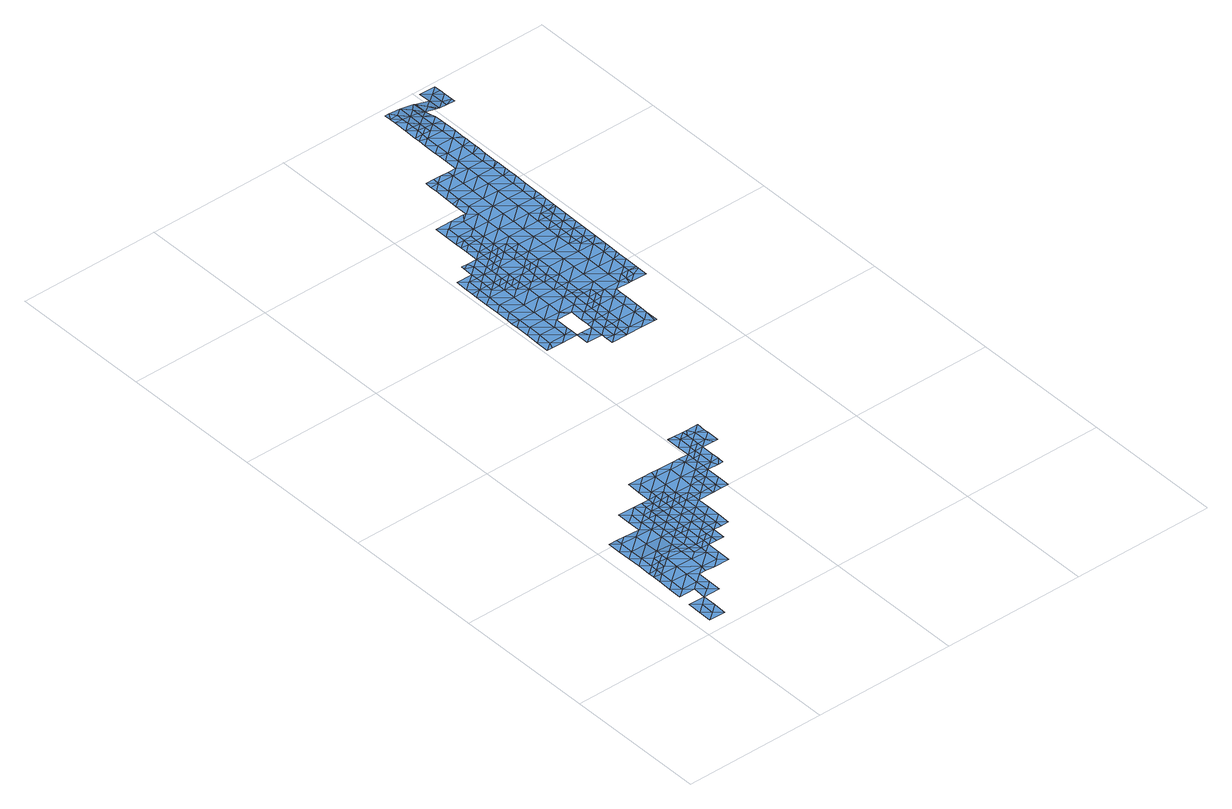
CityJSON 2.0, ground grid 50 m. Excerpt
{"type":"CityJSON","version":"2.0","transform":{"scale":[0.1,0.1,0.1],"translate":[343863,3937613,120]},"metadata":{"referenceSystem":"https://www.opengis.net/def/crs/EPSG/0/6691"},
"CityObjects":{
"waterbody1":{"type":"WaterBody","attributes":{"name":"6","class":"1140","function":"1","WaterBodyRiverFloodingRiskAttribute.description":"3","WaterBodyRiverFloodingRiskAttribute.rankOrg":"1","WaterBodyRiverFloodingRiskAttribute.adminType":"2","WaterBodyRiverFloodingRiskAttribute.scale":"L1"},"geometry":[{"type":"MultiSurface","lod":"1","boundaries":[[[0,1,2]],[[3,4,0]],[[1,5,2]],[[3,0,2]],[[2,6,3]],[[5,6,2]],[[3,7,4]],[[7,3,6]]]}]},
"waterbody2":{"type":"WaterBody","attributes":{"name":"6","class":"1140","function":"1","WaterBodyRiverFloodingRiskAttribute.description":"3","WaterBodyRiverFloodingRiskAttribute.rankOrg":"1","WaterBodyRiverFloodingRiskAttribute.adminType":"2","WaterBodyRiverFloodingRiskAttribute.scale":"L1"},"geometry":[{"type":"MultiSurface","lod":"1","boundaries":[[[8,9,10]],[[11,12,13]],[[14,15,9]],[[16,17,18]],[[19,20,21]],[[20,19,22]],[[22,19,23]],[[24,25,26]],[[23,24,27]],[[13,28,29]],[[11,13,29]],[[30,28,17]],[[31,32,22]],[[33,34,35]],[[25,36,26]],[[35,37,38]],[[24,26,27]],[[22,23,27]],[[32,20,22]],[[16,32,30]],[[39,31,40]],[[29,28,30]],[[41,11,29]],[[42,41,8]],[[40,31,38]],[[40,43,44]],[[33,7,45]],[[45,34,33]],[[35,34,37]],[[40,38,37]],[[40,37,43]],[[8,10,42]],[[14,9,8]],[[36,7,33]],[[35,36,33]],[[35,26,36]],[[38,26,35]],[[38,27,26]],[[31,27,38]],[[31,22,27]],[[17,16,30]],[[31,30,32]],[[39,30,31]],[[30,39,29]],[[39,41,29]],[[39,8,41]],[[40,8,39]],[[40,14,8]],[[44,14,40]],[[15,14,44]]]}]},
"waterbody3":{"type":"WaterBody","attributes":{"name":"6","class":"1140","function":"1","WaterBodyRiverFloodingRiskAttribute.description":"3","WaterBodyRiverFloodingRiskAttribute.rankOrg":"2","WaterBodyRiverFloodingRiskAttribute.adminType":"2","WaterBodyRiverFloodingRiskAttribute.scale":"L1"},"geometry":[{"type":"MultiSurface","lod":"1","boundaries":[[[13,46,28]],[[47,48,49]],[[48,47,50]],[[48,50,51]],[[13,12,46]],[[41,42,11]],[[42,10,52]],[[53,54,55]],[[54,56,55]],[[55,56,57]],[[51,50,58]],[[59,58,50]],[[59,46,58]],[[28,46,59]],[[32,16,20]],[[60,53,55]],[[42,52,61]],[[11,42,61]],[[62,49,63]],[[64,65,66]],[[20,16,67]],[[16,18,67]],[[17,59,18]],[[18,59,68]],[[67,18,68]],[[69,67,68]],[[67,69,21]],[[20,67,21]],[[11,61,12]],[[12,70,46]],[[17,28,59]],[[55,71,60]],[[55,72,71]],[[73,71,72]],[[72,74,73]],[[75,76,77]],[[66,76,75]],[[66,65,76]],[[46,70,58]],[[68,59,50]],[[64,78,65]],[[78,64,79]],[[80,81,51]],[[82,80,58]],[[80,51,58]],[[51,83,48]],[[58,70,82]],[[84,70,85]],[[12,85,70]],[[61,85,12]],[[61,60,85]],[[52,60,61]],[[60,71,85]],[[86,78,87]],[[88,49,48]],[[68,50,47]],[[89,75,77]],[[90,66,75]],[[86,76,65]],[[78,86,65]],[[91,92,79]],[[93,66,90]],[[94,93,90]],[[75,89,90]],[[83,88,48]],[[63,49,88]],[[89,83,90]],[[51,90,83]],[[51,94,90]],[[81,94,51]],[[71,84,85]],[[95,74,96]],[[96,97,98]],[[55,57,72]],[[72,57,99]],[[98,100,96]],[[49,62,101]],[[95,96,102]],[[92,91,102]],[[96,92,102]],[[96,100,92]],[[100,103,92]],[[104,79,92]],[[92,105,104]],[[103,105,92]],[[99,97,72]],[[72,97,96]],[[72,96,74]],[[68,106,69]],[[47,106,68]],[[47,101,106]],[[47,49,101]]]}]},
"waterbody4":{"type":"WaterBody","attributes":{"name":"6","class":"1140","function":"1","WaterBodyRiverFloodingRiskAttribute.description":"3","WaterBodyRiverFloodingRiskAttribute.rankOrg":"1","WaterBodyRiverFloodingRiskAttribute.adminType":"2","WaterBodyRiverFloodingRiskAttribute.scale":"L1"},"geometry":[{"type":"MultiSurface","lod":"1","boundaries":[[[102,91,107]],[[74,95,108]],[[91,64,107]],[[79,64,91]],[[84,73,109]],[[95,102,108]],[[108,102,107]],[[108,107,94]],[[81,80,108]],[[109,108,80]],[[109,80,82]],[[82,70,109]],[[73,84,71]],[[70,84,109]],[[74,108,109]],[[93,94,107]],[[73,74,109]],[[81,108,94]],[[93,64,66]],[[64,93,107]]]}]},
"waterbody5":{"type":"WaterBody","attributes":{"name":"6","class":"1140","function":"1","WaterBodyRiverFloodingRiskAttribute.description":"3","WaterBodyRiverFloodingRiskAttribute.rankOrg":"1","WaterBodyRiverFloodingRiskAttribute.adminType":"2","WaterBodyRiverFloodingRiskAttribute.scale":"L1"},"geometry":[{"type":"MultiSurface","lod":"1","boundaries":[[[52,10,110]],[[111,110,10]],[[111,112,110]],[[52,53,60]],[[53,52,110]],[[54,53,110]],[[54,110,112]]]}]},
"waterbody6":{"type":"WaterBody","attributes":{"name":"6","class":"1140","function":"1","WaterBodyRiverFloodingRiskAttribute.description":"3","WaterBodyRiverFloodingRiskAttribute.rankOrg":"1","WaterBodyRiverFloodingRiskAttribute.adminType":"2","WaterBodyRiverFloodingRiskAttribute.scale":"L1"},"geometry":[{"type":"MultiSurface","lod":"1","boundaries":[[[104,113,114]],[[113,115,114]],[[116,114,115]],[[116,78,114]],[[87,78,116]],[[113,104,105]],[[104,114,79]],[[78,79,114]]]}]},
"waterbody7":{"type":"WaterBody","attributes":{"name":"6","class":"1140","function":"1","WaterBodyRiverFloodingRiskAttribute.description":"3","WaterBodyRiverFloodingRiskAttribute.rankOrg":"1","WaterBodyRiverFloodingRiskAttribute.adminType":"2","WaterBodyRiverFloodingRiskAttribute.scale":"L1"},"geometry":[{"type":"MultiSurface","lod":"1","boundaries":[[[56,54,117]],[[118,117,54]],[[56,117,57]],[[57,117,119]],[[120,121,122]],[[123,117,118]],[[119,124,125]],[[124,117,123]],[[126,125,127]],[[126,119,125]],[[97,119,126]],[[99,119,97]],[[99,57,119]],[[98,126,100]],[[126,120,100]],[[100,120,103]],[[122,103,120]],[[103,122,105]],[[120,128,121]],[[127,128,120]],[[126,127,120]],[[98,97,126]],[[124,119,117]]]}]},
"waterbody8":{"type":"WaterBody","attributes":{"name":"6","class":"1140","function":"1","WaterBodyRiverFloodingRiskAttribute.description":"3","WaterBodyRiverFloodingRiskAttribute.rankOrg":"2","WaterBodyRiverFloodingRiskAttribute.adminType":"2","WaterBodyRiverFloodingRiskAttribute.scale":"L1"},"geometry":[{"type":"MultiSurface","lod":"1","boundaries":[[[129,130,131]],[[132,133,134]],[[135,136,137]],[[131,137,136]],[[131,138,137]],[[138,131,130]],[[139,134,140]],[[130,129,141]],[[142,141,129]],[[139,143,134]],[[143,129,134]],[[133,140,134]],[[144,132,145]],[[134,145,132]],[[134,131,145]],[[146,144,145]],[[147,146,145]],[[145,136,147]],[[148,87,149]],[[149,87,116]],[[113,105,138]],[[143,142,129]],[[141,149,130]],[[131,134,129]],[[130,115,138]],[[137,138,121]],[[131,136,145]],[[137,150,135]],[[151,150,152]],[[153,151,152]],[[105,122,138]],[[122,121,138]],[[152,150,137]],[[137,121,152]],[[128,152,121]],[[128,127,152]],[[127,153,152]],[[130,149,115]],[[116,115,149]],[[115,113,138]],[[149,141,154]],[[155,141,142]],[[141,155,156]],[[156,154,141]],[[154,156,157]],[[148,154,157]],[[154,148,149]]]}]},
"waterbody9":{"type":"WaterBody","attributes":{"name":"6","class":"1140","function":"1","WaterBodyRiverFloodingRiskAttribute.description":"3","WaterBodyRiverFloodingRiskAttribute.rankOrg":"1","WaterBodyRiverFloodingRiskAttribute.adminType":"2","WaterBodyRiverFloodingRiskAttribute.scale":"L1"},"geometry":[{"type":"MultiSurface","lod":"1","boundaries":[[[151,158,150]],[[159,146,147]],[[136,135,159]],[[160,158,161]],[[150,158,159]],[[135,150,159]],[[151,153,158]],[[159,158,162]],[[159,162,146]],[[147,136,159]],[[160,162,158]],[[161,158,153]]]}]},
"waterbody10":{"type":"WaterBody","attributes":{"name":"6","class":"1140","function":"1","WaterBodyRiverFloodingRiskAttribute.description":"3","WaterBodyRiverFloodingRiskAttribute.rankOrg":"1","WaterBodyRiverFloodingRiskAttribute.adminType":"2","WaterBodyRiverFloodingRiskAttribute.scale":"L1"},"geometry":[{"type":"MultiSurface","lod":"1","boundaries":[[[163,164,165]],[[132,144,166]],[[133,167,140]],[[167,133,165]],[[164,167,165]],[[166,165,132]],[[132,165,133]],[[168,163,166]],[[144,146,166]],[[165,166,163]],[[168,166,169]],[[169,166,146]],[[168,169,170]]]}]},
"waterbody11":{"type":"WaterBody","attributes":{"name":"6","class":"1140","function":"1","WaterBodyRiverFloodingRiskAttribute.description":"3","WaterBodyRiverFloodingRiskAttribute.rankOrg":"2","WaterBodyRiverFloodingRiskAttribute.adminType":"2","WaterBodyRiverFloodingRiskAttribute.scale":"L1"},"geometry":[{"type":"MultiSurface","lod":"1","boundaries":[[[171,172,173]],[[171,173,174]],[[172,175,173]],[[164,176,167]],[[177,178,173]],[[175,140,179]],[[167,176,179]],[[140,167,179]],[[173,175,179]],[[172,171,180]],[[177,173,179]],[[178,174,173]],[[176,177,179]]]}]},
"waterbody12":{"type":"WaterBody","attributes":{"name":"6","class":"1140","function":"1","WaterBodyRiverFloodingRiskAttribute.description":"3","WaterBodyRiverFloodingRiskAttribute.rankOrg":"1","WaterBodyRiverFloodingRiskAttribute.adminType":"2","WaterBodyRiverFloodingRiskAttribute.scale":"L1"},"geometry":[{"type":"MultiSurface","lod":"1","boundaries":[[[181,182,183]],[[177,182,178]],[[184,178,182]],[[182,185,186]],[[164,187,183]],[[184,174,178]],[[182,186,184]],[[183,182,177]],[[183,177,176]],[[183,176,164]],[[185,182,181]],[[183,188,181]],[[188,183,187]]]}]},
"waterbody13":{"type":"WaterBody","attributes":{"name":"6","class":"1140","function":"1","WaterBodyRiverFloodingRiskAttribute.description":"3","WaterBodyRiverFloodingRiskAttribute.rankOrg":"1","WaterBodyRiverFloodingRiskAttribute.adminType":"2","WaterBodyRiverFloodingRiskAttribute.scale":"L1"},"geometry":[{"type":"MultiSurface","lod":"1","boundaries":[[[189,190,191]],[[192,190,189]],[[192,193,190]],[[192,194,193]],[[192,195,194]],[[196,195,192]],[[196,197,195]],[[197,196,198]],[[199,198,196]],[[200,201,202]],[[203,202,201]],[[204,205,189]],[[189,205,201]],[[196,189,201]],[[201,206,196]],[[207,208,209]],[[208,207,210]],[[208,210,211]],[[212,213,214]],[[213,212,215]],[[216,217,218]],[[218,219,216]],[[220,216,219]],[[216,220,221]],[[222,216,221]],[[216,222,215]],[[215,222,223]],[[223,222,224]],[[222,225,224]],[[226,225,222]],[[227,228,229]],[[228,227,230]],[[227,231,230]],[[231,232,230]],[[232,233,230]],[[233,234,230]],[[235,234,233]],[[235,236,234]],[[235,237,236]],[[235,238,237]],[[235,190,238]],[[239,237,238]],[[240,241,242]],[[238,243,240]],[[193,243,238]],[[240,243,241]],[[243,244,241]],[[245,244,243]],[[245,246,244]],[[245,247,246]],[[247,245,248]],[[249,250,251]],[[249,252,250]],[[249,253,252]],[[254,253,249]],[[255,256,257]],[[257,256,258]],[[256,249,258]],[[259,258,249]],[[257,258,197]],[[260,197,258]],[[260,258,261]],[[261,262,260]],[[263,260,262]],[[260,263,195]],[[263,262,248]],[[257,264,255]],[[265,264,257]],[[245,194,263]],[[266,252,267]],[[268,267,252]],[[257,198,265]],[[249,256,254]],[[252,253,268]],[[250,252,266]],[[249,251,259]],[[259,261,258]],[[245,263,248]],[[269,244,246]],[[270,244,269]],[[270,269,209]],[[243,194,245]],[[244,270,241]],[[241,270,271]],[[271,270,208]],[[271,208,211]],[[214,271,211]],[[272,271,214]],[[273,213,223]],[[242,241,271]],[[272,242,271]],[[274,275,224]],[[224,236,274]],[[224,276,236]],[[236,276,277]],[[239,238,240]],[[237,274,236]],[[277,234,236]],[[190,235,233]],[[230,234,228]],[[278,276,224]],[[225,278,224]],[[224,275,223]],[[221,226,222]],[[217,216,215]],[[215,223,213]],[[213,273,214]],[[209,208,270]],[[201,205,203]],[[200,206,201]],[[199,196,206]],[[197,198,257]],[[260,195,197]],[[194,195,263]],[[193,194,243]],[[190,193,238]],[[192,189,196]],[[204,189,191]],[[190,233,279]],[[279,191,190]]]}]},
"waterbody14":{"type":"WaterBody","attributes":{"name":"6","class":"1140","function":"1","WaterBodyRiverFloodingRiskAttribute.description":"3","WaterBodyRiverFloodingRiskAttribute.rankOrg":"2","WaterBodyRiverFloodingRiskAttribute.adminType":"2","WaterBodyRiverFloodingRiskAttribute.scale":"L1"},"geometry":[{"type":"MultiSurface","lod":"1","boundaries":[[[280,281,282]],[[280,283,281]],[[282,281,284]],[[285,255,264]],[[283,286,281]],[[281,286,287]],[[287,284,281]],[[255,285,288]],[[282,284,289]],[[256,255,288]],[[254,288,253]],[[253,288,290]],[[291,292,290]],[[292,282,290]],[[290,282,289]],[[268,253,290]],[[254,256,288]],[[285,291,288]],[[283,280,293]],[[289,267,290]],[[290,288,291]],[[267,268,290]],[[267,289,294]],[[294,295,296]],[[289,295,294]],[[284,295,289]]]}]},
"waterbody15":{"type":"WaterBody","attributes":{"name":"6","class":"1140","function":"1","WaterBodyRiverFloodingRiskAttribute.description":"3","WaterBodyRiverFloodingRiskAttribute.rankOrg":"1","WaterBodyRiverFloodingRiskAttribute.adminType":"2","WaterBodyRiverFloodingRiskAttribute.scale":"L1"},"geometry":[{"type":"MultiSurface","lod":"1","boundaries":[[[293,297,283]],[[293,298,297]],[[299,298,293]],[[293,280,299]],[[280,292,299]],[[292,280,282]],[[300,283,297]],[[297,301,300]],[[302,301,297]],[[303,302,297]],[[297,298,303]],[[304,299,291]],[[291,285,304]],[[305,306,304]],[[292,291,299]],[[307,308,309]],[[304,306,310]],[[306,307,310]],[[311,303,298]],[[298,299,310]],[[264,304,285]],[[307,309,310]],[[309,312,310]],[[310,312,298]],[[299,304,310]],[[264,305,304]],[[298,312,311]],[[283,300,286]]]}]},
"waterbody16":{"type":"WaterBody","attributes":{"name":"6","class":"1140","function":"1","WaterBodyRiverFloodingRiskAttribute.description":"3","WaterBodyRiverFloodingRiskAttribute.rankOrg":"1","WaterBodyRiverFloodingRiskAttribute.adminType":"2","WaterBodyRiverFloodingRiskAttribute.scale":"L1"},"geometry":[{"type":"MultiSurface","lod":"1","boundaries":[[[284,287,313]],[[314,315,316]],[[316,315,317]],[[315,318,317]],[[316,317,319]],[[313,320,284]],[[317,313,319]],[[321,319,313]],[[313,317,320]],[[321,313,286]],[[287,286,313]],[[322,318,315]],[[320,317,318]]]}]},
"waterbody17":{"type":"WaterBody","attributes":{"name":"6","class":"1140","function":"1","WaterBodyRiverFloodingRiskAttribute.description":"3","WaterBodyRiverFloodingRiskAttribute.rankOrg":"2","WaterBodyRiverFloodingRiskAttribute.adminType":"2","WaterBodyRiverFloodingRiskAttribute.scale":"L1"},"geometry":[{"type":"MultiSurface","lod":"1","boundaries":[[[323,324,325]],[[324,323,326]],[[327,325,324]],[[328,325,327]],[[328,327,329]],[[329,327,330]],[[330,327,331]],[[331,332,330]],[[333,332,331]],[[334,335,336]],[[335,337,336]],[[338,339,340]],[[339,341,340]],[[342,343,341]],[[342,344,343]],[[345,344,342]],[[346,347,348]],[[349,347,346]],[[349,350,347]],[[351,350,349]],[[351,352,350]],[[351,353,352]],[[353,351,354]],[[355,354,351]],[[354,355,356]],[[355,357,356]],[[355,358,357]],[[358,355,359]],[[360,358,359]],[[361,358,360]],[[361,362,358]],[[361,363,362]],[[363,361,364]],[[365,364,361]],[[364,365,366]],[[365,367,366]],[[365,368,367]],[[368,365,369]],[[370,369,365]],[[371,369,370]],[[369,371,372]],[[372,371,373]],[[373,371,374]],[[371,375,374]],[[376,374,375]],[[374,376,377]],[[377,376,378]],[[378,376,379]],[[379,376,380]],[[380,376,360]],[[380,359,381]],[[359,349,381]],[[381,349,382]],[[383,377,384]],[[383,385,377]],[[377,385,386]],[[387,373,388]],[[389,373,387]],[[390,373,389]],[[391,390,389]],[[391,392,390]],[[393,392,391]],[[394,392,393]],[[392,394,395]],[[395,394,396]],[[394,314,396]],[[394,397,314]],[[397,394,398]],[[398,399,397]],[[400,399,398]],[[316,319,396]],[[396,319,401]],[[319,321,401]],[[321,286,401]],[[300,301,401]],[[301,402,401]],[[403,402,301]],[[402,403,404]],[[404,403,405]],[[405,403,303]],[[302,303,403]],[[277,276,406]],[[276,407,406]],[[278,407,276]],[[226,408,225]],[[226,221,408]],[[409,408,221]],[[410,408,409]],[[410,411,408]],[[412,411,410]],[[413,411,412]],[[413,414,411]],[[415,414,413]],[[415,416,414]],[[416,417,418]],[[419,418,417]],[[419,231,418]],[[418,231,227]],[[232,231,420]],[[279,232,420]],[[279,233,232]],[[265,198,421]],[[198,199,421]],[[199,206,421]],[[200,202,422]],[[422,202,308]],[[308,202,423]],[[307,422,308]],[[307,306,422]],[[309,424,312]],[[309,308,424]],[[206,422,306]],[[200,422,206]],[[421,206,306]],[[305,421,306]],[[305,265,421]],[[265,305,264]],[[234,277,228]],[[229,228,406]],[[229,406,414]],[[418,229,414]],[[227,229,418]],[[414,416,418]],[[411,414,407]],[[425,412,410]],[[411,407,408]],[[426,410,409]],[[426,427,410]],[[427,426,428]],[[426,429,428]],[[429,409,430]],[[220,430,409]],[[430,220,219]],[[426,409,429]],[[221,220,409]],[[408,407,225]],[[414,406,407]],[[228,277,406]],[[355,351,359]],[[322,315,397]],[[431,432,433]],[[433,417,431]],[[434,417,433]],[[434,435,417]],[[436,435,434]],[[331,435,436]],[[437,435,331]],[[438,435,437]],[[438,419,435]],[[439,419,438]],[[439,420,419]],[[439,191,420]],[[204,191,439]],[[203,205,440]],[[205,439,440]],[[441,440,439]],[[326,440,441]],[[326,423,440]],[[423,326,424]],[[442,424,326]],[[278,225,407]],[[424,442,405]],[[442,443,405]],[[444,443,442]],[[444,404,443]],[[445,404,444]],[[445,446,404]],[[445,447,446]],[[448,447,445]],[[449,447,448]],[[449,450,447]],[[451,452,450]],[[451,453,452]],[[453,451,454]],[[455,456,444]],[[457,455,444]],[[457,444,458]],[[459,457,458]],[[460,325,461]],[[462,325,460]],[[462,463,325]],[[325,463,323]],[[463,458,323]],[[323,458,442]],[[311,312,405]],[[303,311,405]],[[302,403,301]],[[464,401,402]],[[446,464,402]],[[446,465,464]],[[466,465,446]],[[466,467,465]],[[467,466,452]],[[452,468,467]],[[468,452,469]],[[468,469,470]],[[471,472,336]],[[338,471,336]],[[471,338,473]],[[474,471,473]],[[474,473,475]],[[475,473,476]],[[476,473,477]],[[340,477,473]],[[477,340,478]],[[478,340,479]],[[480,479,340]],[[479,480,481]],[[480,350,481]],[[350,480,343]],[[350,482,481]],[[483,484,485]],[[483,468,484]],[[468,483,486]],[[483,487,486]],[[483,368,487]],[[487,488,486]],[[487,372,488]],[[488,372,390]],[[486,488,467]],[[467,488,489]],[[488,395,489]],[[489,395,464]],[[368,483,485]],[[470,484,468]],[[468,486,467]],[[465,467,489]],[[464,465,489]],[[286,300,401]],[[396,401,464]],[[400,398,490]],[[490,393,491]],[[398,393,490]],[[322,397,399]],[[315,314,397]],[[396,314,316]],[[396,464,395]],[[395,488,392]],[[393,398,394]],[[491,393,391]],[[392,488,390]],[[386,388,374]],[[377,378,384]],[[377,386,374]],[[376,375,360]],[[360,375,370]],[[388,373,374]],[[390,372,373]],[[369,372,487]],[[370,375,371]],[[368,369,487]],[[367,368,485]],[[365,361,370]],[[370,361,360]],[[359,380,360]],[[362,357,358]],[[352,482,350]],[[359,351,349]],[[347,350,343]],[[382,349,346]],[[348,347,343]],[[348,343,344]],[[480,341,343]],[[480,340,341]],[[340,473,338]],[[337,338,336]],[[472,334,336]],[[333,436,492]],[[493,492,436]],[[324,437,327]],[[461,325,328]],[[459,458,463]],[[494,445,456]],[[452,453,469]],[[452,466,450]],[[450,466,447]],[[494,448,445]],[[446,447,466]],[[402,404,446]],[[456,445,444]],[[458,444,442]],[[405,443,404]],[[312,424,405]],[[323,442,326]],[[424,308,423]],[[202,440,423]],[[324,326,441]],[[324,441,438]],[[203,440,202]],[[204,439,205]],[[191,279,420]],[[419,420,231]],[[441,439,438]],[[324,438,437]],[[327,437,331]],[[436,333,331]],[[493,436,434]],[[435,419,417]],[[431,417,416]],[[425,410,427]],[[495,427,428]]]}]},
"waterbody18":{"type":"WaterBody","attributes":{"name":"6","class":"1140","function":"1","WaterBodyRiverFloodingRiskAttribute.description":"3","WaterBodyRiverFloodingRiskAttribute.rankOrg":"3","WaterBodyRiverFloodingRiskAttribute.adminType":"2","WaterBodyRiverFloodingRiskAttribute.scale":"L1"},"geometry":[{"type":"MultiSurface","lod":"1","boundaries":[[[493,496,492]],[[493,497,496]],[[493,433,497]],[[433,432,497]],[[497,432,498]],[[496,497,498]],[[493,434,433]]]}]},
"waterbody19":{"type":"WaterBody","attributes":{"name":"6","class":"1140","function":"1","WaterBodyRiverFloodingRiskAttribute.description":"3","WaterBodyRiverFloodingRiskAttribute.rankOrg":"3","WaterBodyRiverFloodingRiskAttribute.adminType":"2","WaterBodyRiverFloodingRiskAttribute.scale":"L1"},"geometry":[{"type":"MultiSurface","lod":"1","boundaries":[[[499,463,462]],[[459,463,499]],[[455,457,500]],[[499,500,457]],[[500,499,501]],[[499,460,501]],[[502,503,504]],[[502,500,503]],[[502,456,500]],[[494,456,502]],[[505,450,449]],[[451,450,505]],[[451,505,454]],[[505,506,454]],[[502,506,505]],[[505,448,502]],[[449,448,505]],[[502,448,494]],[[503,500,507]],[[506,502,504]],[[507,500,501]],[[500,456,455]],[[499,457,459]],[[462,460,499]]]}]},
"waterbody20":{"type":"WaterBody","attributes":{"name":"6","class":"1140","function":"1","WaterBodyRiverFloodingRiskAttribute.description":"3","WaterBodyRiverFloodingRiskAttribute.rankOrg":"1","WaterBodyRiverFloodingRiskAttribute.adminType":"2","WaterBodyRiverFloodingRiskAttribute.scale":"L1"},"geometry":[{"type":"MultiSurface","lod":"1","boundaries":[[[508,345,509]],[[337,508,509]],[[338,337,509]],[[508,337,335]],[[339,338,509]],[[509,345,342]],[[342,339,509]],[[341,339,342]]]}]},
"waterbody21":{"type":"WaterBody","attributes":{"name":"6","class":"1140","function":"1","WaterBodyRiverFloodingRiskAttribute.description":"3","WaterBodyRiverFloodingRiskAttribute.rankOrg":"1","WaterBodyRiverFloodingRiskAttribute.adminType":"2","WaterBodyRiverFloodingRiskAttribute.scale":"L1"},"geometry":[{"type":"MultiSurface","lod":"1","boundaries":[[[510,511,512]],[[513,514,475]],[[513,475,515]],[[516,517,471]],[[512,517,516]],[[513,516,514]],[[514,516,471]],[[514,471,474]],[[472,471,517]],[[472,517,511]],[[472,511,334]],[[512,511,517]],[[474,475,514]]]}]},
"waterbody22":{"type":"WaterBody","attributes":{"name":"6","class":"1140","function":"1","WaterBodyRiverFloodingRiskAttribute.description":"3","WaterBodyRiverFloodingRiskAttribute.rankOrg":"2","WaterBodyRiverFloodingRiskAttribute.adminType":"2","WaterBodyRiverFloodingRiskAttribute.scale":"L1"},"geometry":[{"type":"MultiSurface","lod":"1","boundaries":[[[518,519,520]],[[521,522,523]],[[521,523,524]],[[525,521,520]],[[520,521,518]],[[526,518,527]],[[521,525,522]],[[518,521,524]],[[518,524,527]],[[528,527,524]],[[519,518,526]],[[528,524,515]],[[515,475,528]],[[529,528,475]],[[528,529,527]],[[519,526,530]]]}]}
},
"vertices":[
[9,51,54],[9,5,53],[37,28,53],[38,74,54],[10,98,54],[65,4,53],[66,50,54],[67,97,54],
[211,256,53],[239,232,53],[240,279,52],[184,303,53],[184,326,53],[156,326,54],[211,210,53],[238,186,53],[71,305,57],[99,327,56],[71,328,57],[13,262,57],[42,282,57],[13,282,57],[41,259,56],[13,236,56],[12,190,55],[11,144,55],[40,166,55],[41,213,55],[128,327,55],[155,303,54],[99,304,56],[98,258,55],[70,281,56],[96,119,55],[124,142,55],[96,165,55],[68,143,55],[125,188,55],[97,212,55],[155,257,54],[154,211,54],[183,279,53],[212,279,52],[151,188,54],[182,187,53],[124,96,55],
[156,349,53],[44,398,55],[101,443,53],[45,444,54],[100,397,54],[158,442,51],[240,302,52],[269,324,51],[297,324,51],[270,347,51],[298,347,51],[298,370,50],[157,396,52],[100,350,56],[241,325,52],[212,302,52],[17,467,54],[45,467,53],[216,510,49],[216,533,49],[187,511,50],[42,305,57],[43,351,57],[14,329,57],[185,372,52],[242,371,51],[270,394,50],[242,394,51],[242,417,50],[160,534,50],[188,557,49],[132,558,50],[244,533,49],[244,510,49],[186,418,51],[186,441,51],[185,395,52],[130,465,51],[213,371,52],[213,348,52],[218,556,49],[245,556,49],[73,466,53],[131,512,50],[159,488,50],[244,486,49],[272,486,49],[187,487,50],[187,464,50],[243,440,50],[271,440,50],[299,416,50],[300,439,49],[299,393,50],[300,462,49],[16,421,54],[243,463,50],[300,485,49],[272,509,49],[301,509,48],[15,375,56],
[215,487,50],[215,441,50],[214,395,51],
[269,301,51],[269,278,52],[297,278,51],
[301,532,48],[273,532,49],[302,555,49],[273,555,49],
[326,346,50],[326,323,50],[327,393,50],[329,485,48],[357,508,48],[329,508,48],[354,323,50],[355,369,50],[356,415,49],[328,439,49],[357,461,48],[357,484,48],
[388,623,48],[330,577,49],[387,576,49],[472,598,48],[473,621,47],[444,622,48],[414,530,48],[415,553,48],[386,530,48],[329,531,48],[438,645,48],[473,644,47],[331,624,49],[360,646,49],[416,645,48],[472,575,48],[444,575,48],[471,552,48],[443,552,48],[246,602,49],[274,578,49],[414,507,48],[414,484,48],[385,484,48],[413,460,48],[274,625,49],[335,647,49],[303,647,49],[247,648,49],
[442,483,48],[443,529,48],[470,459,48],[443,460,48],[471,506,48],
[529,597,47],[530,643,46],[501,621,47],[500,574,47],[501,644,47],[529,574,47],[511,551,47],[528,551,47],
[498,736,46],[475,735,46],[503,713,46],[531,736,45],[474,690,46],[530,666,46],[531,690,46],[531,713,45],[502,667,46],[475,737,46],
[587,689,45],[559,712,45],[558,666,46],[547,735,45],[587,703,45],[588,735,45],[572,643,46],[586,642,46],
[686,1496,41],[685,1450,41],[714,1472,41],[630,1497,41],[629,1451,41],[572,1452,41],[573,1498,41],[630,1543,41],[574,1544,41],[603,1567,41],[631,1566,41],[687,1565,41],[687,1542,41],[716,1565,41],[715,1542,41],[715,1495,41],[715,1518,41],[659,1566,41],[484,1291,41],[513,1314,41],[485,1338,41],[503,1291,41],[541,1290,41],[597,1243,41],[626,1266,41],[598,1289,41],[654,1242,41],[681,1219,41],[653,1221,41],[653,1196,41],[709,1195,41],[710,1218,41],[710,1241,41],[682,1265,41],[654,1288,41],[683,1311,41],[711,1287,41],[711,1264,41],[770,1402,41],[741,1379,41],[769,1379,41],[741,1402,41],[770,1425,41],[742,1426,41],[713,1426,41],[713,1380,41],[685,1403,41],[684,1357,41],[656,1381,41],[628,1404,41],[646,1381,41],[599,1382,41],[571,1359,41],[598,1336,41],[571,1405,41],[515,1406,41],[516,1453,41],[487,1430,41],[487,1454,41],[488,1476,41],[519,1637,41],[491,1661,41],[490,1637,41],[520,1684,41],[548,1660,41],[547,1637,41],[575,1613,41],[547,1614,41],[575,1590,41],[518,1591,41],[490,1615,41],[517,1545,41],[489,1569,41],[488,1522,41],[516,1499,41],[603,1613,41],[603,1590,41],[492,1707,41],[548,1706,41],[548,1683,41],[486,1384,41],[514,1360,41],[570,1313,41],[598,1313,41],[615,1289,41],[655,1335,41],[655,1308,41],[712,1334,41],[712,1357,41],[711,1310,41],[714,1449,41],
[633,1705,41],[634,1728,41],[605,1705,41],[662,1727,41],[606,1752,41],[604,1636,41],[662,1751,41],[634,1751,41],[575,1636,41],[577,1729,41],[576,1683,41],[604,1659,41],[605,1682,41],[662,1704,41],[549,1742,41],[570,1752,41],[549,1753,41],
[690,1727,41],[690,1681,41],[633,1682,41],[691,1750,41],[719,1750,41],[719,1726,41],[718,1703,41],[632,1635,41],[632,1612,41],[660,1612,41],[688,1611,41],[717,1611,41],[717,1634,41],[689,1634,41],[718,1680,41],[717,1657,41],
[634,1774,41],[664,1843,41],[636,1843,41],[664,1820,41],[635,1820,41],[607,1822,41],[663,1797,41],[607,1798,41],[663,1774,41],[607,1844,41],
[858,1585,41],[857,1539,41],[914,1584,41],[801,1586,41],[914,1538,41],[942,1561,41],[942,1542,41],[942,1514,41],[913,1492,41],[941,1498,41],[941,1468,41],[844,2395,40],[843,2348,40],[872,2371,40],[871,2348,40],[899,2347,38],[899,2324,39],[927,2324,37],[899,2301,39],[870,2302,40],[870,2279,40],[842,2285,40],[842,2302,40],[840,2210,40],[869,2232,40],[841,2256,40],[868,2186,40],[926,2231,40],[925,2185,40],[954,2208,40],[953,2187,40],[953,2162,40],[924,2139,40],[953,2149,40],[952,2115,40],[923,2093,40],[868,2140,40],[867,2094,40],[923,2046,41],[951,2069,40],[951,2061,40],[950,2023,41],[922,2000,41],[950,2005,41],[950,1977,41],[921,1954,41],[865,2001,41],[866,2047,41],[808,2002,41],[808,1956,41],[752,2003,41],[753,2049,41],[809,2048,41],[810,2095,41],[753,2096,41],[782,2118,41],[810,2118,40],[839,2117,40],[840,2164,40],[840,2190,40],[726,2119,41],[756,2119,41],[725,2097,41],[725,2073,41],[723,1996,41],[724,2027,41],[723,1981,41],[751,1957,41],[722,1934,41],[750,1911,41],[694,1912,41],[693,1866,41],[749,1865,41],[692,1819,41],[636,1867,41],[637,1913,41],[608,1890,41],[609,1936,41],[691,1773,41],[748,1772,41],[747,1726,41],[804,1725,41],[746,1680,41],[741,1356,41],[740,1310,41],[739,1264,41],[738,1218,41],[796,1263,41],[796,1309,41],[824,1285,41],[825,1332,41],[797,1355,41],[826,1359,41],[826,1378,41],[855,1400,41],[798,1401,41],[799,1448,41],[742,1449,41],[631,1589,41],[688,1588,41],[745,1587,41],[745,1634,41],[824,1267,41],[795,1217,41],[823,1239,41],[816,1193,41],[766,1194,41],[710,1195,41],[877,1377,41],[883,1377,41],[883,1400,41],[883,1423,41],[855,1447,41],[912,1446,41],[856,1493,41],[800,1494,41],[743,1495,41],[744,1541,41],[800,1540,41],[802,1633,41],[803,1679,41],[859,1678,41],[860,1724,41],[804,1771,41],[861,1770,41],[889,1747,41],[889,1770,41],[890,1793,41],[918,1792,41],[919,1815,41],[947,1801,41],[946,1792,41],[888,1677,41],[888,1700,41],[887,1654,41],[859,1632,41],[887,1631,41],[943,1607,41],[943,1572,41],[915,1607,41],[887,1608,41],[749,1818,41],[805,1817,41],[862,1816,41],[863,1863,41],[919,1862,41],[947,1838,41],[948,1861,41],[900,2394,36],[872,2394,40],[928,2370,35],[929,2393,34],[957,2393,25],[956,2363,32],[956,2346,36],[956,2316,37],[955,2300,38],[927,2278,39],[955,2254,40],[954,2219,40],[920,1908,41],[948,1884,41],[949,1930,41],[863,1909,41],[864,1955,41],[807,1910,41],[806,1864,41],[666,1935,41],[712,1935,41],[940,1422,41],[912,1423,41],[889,1723,41],[823,1193,41],
[940,1413,41],[911,1399,41],[939,1376,41],
[915,1631,41],[916,1677,41],[944,1653,41],[917,1723,41],[945,1699,41],[945,1717,41],[918,1769,41],[946,1746,41],[944,1671,41],
[843,2346,40],[871,2325,40],
[844,2441,40],[844,2417,40],[858,2441,39],[953,2439,26],[929,2416,32],[958,2439,25],[901,2440,36],[872,2417,40],
[1042,2414,8],[1070,2404,8],[1071,2437,7],[1043,2460,5],[1072,2483,5],[1015,2484,5],[1014,2438,9],[1071,2458,6],[1037,2391,10],[1014,2392,11],[986,2415,17],[999,2392,15],[1070,2391,8]
]}
